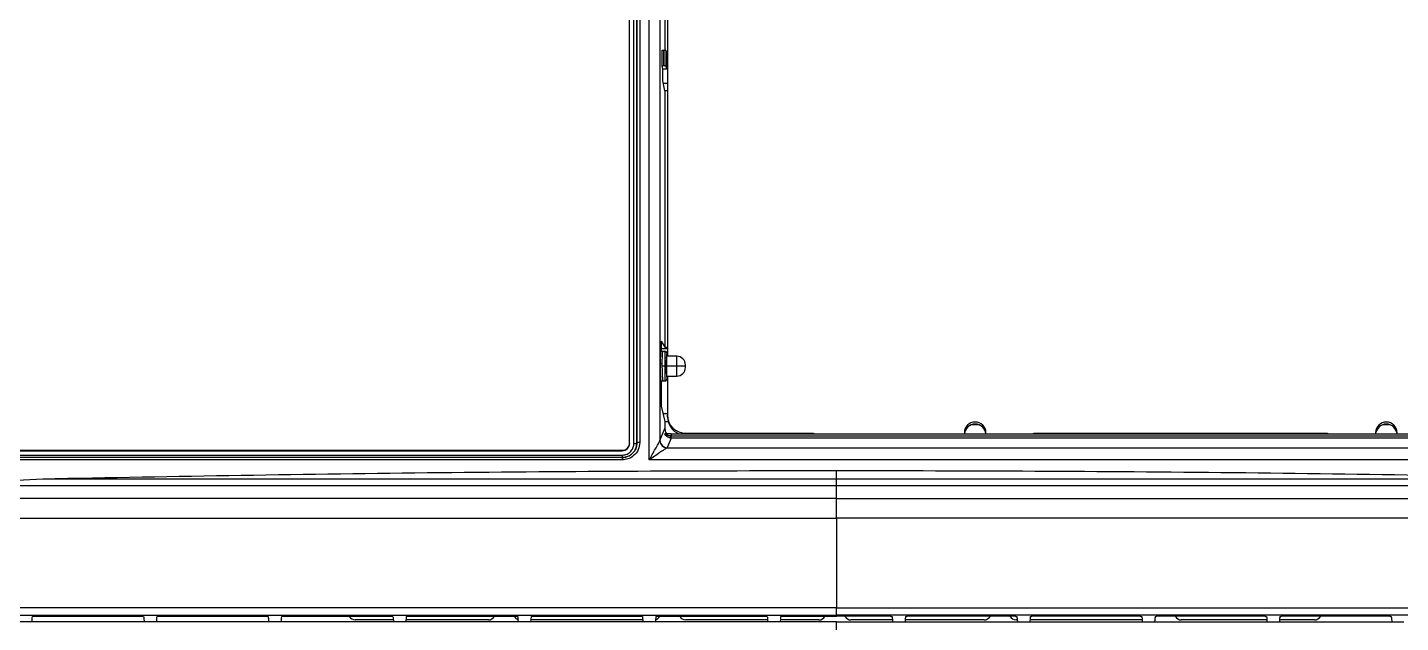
# Model space of a CAD drawing. Header units: millimetres. Extents: x 126 to 938, y 244 to 707.
# Drawn here: x 780.55 to 792.42, y 274.06 to 279.21 of the extents above; entities that cross this region are included whole.
import ezdxf

# ---------------------------------------------------------------- set-up
doc = ezdxf.new("R2010")
doc.units = ezdxf.units.MM

msp = doc.modelspace()

# ---------------------------------------------------------------- linework, layer by layer
at = {"color": 7, "linetype": 'Continuous', "lineweight": 25}
for p, q in [((786.061, 284.393), (786.061, 279.014)), ((786.083, 284.287), (786.083, 276.366)), ((785.926, 275.47), (785.926, 280.002)), ((785.755, 275.616), (785.755, 279.947)), ((785.793, 275.612), (785.793, 279.943)), ((785.819, 275.616), (785.819, 279.948)), ((785.819, 279.947), (785.819, 275.616)), ((785.844, 279.952), (785.844, 275.62)), ((786.018, 279.987), (786.018, 275.638)), ((786.037, 278.879), (786.037, 279.015)), ((786.049, 279.014), (786.049, 278.877)), ((786.049, 279.014), (786.056, 279.014)), ((786.056, 278.877), (786.056, 279.014)), ((786.068, 279.012), (786.068, 278.874)), ((786.068, 279.012), (786.074, 278.998)), ((786.074, 278.998), (786.074, 278.848)), ((786.074, 278.969), (786.083, 278.969)), ((786.074, 278.958), (786.083, 278.958)), ((786.074, 278.957), (786.083, 278.957)), ((786.044, 278.848), (786.037, 278.879)), ((786.044, 278.748), (786.044, 278.848)), ((786.074, 278.848), (786.044, 278.848)), ((786.056, 278.877), (786.049, 278.877)), ((786.068, 278.874), (786.074, 278.848)), ((786.061, 278.663), (786.044, 278.748)), ((786.048, 278.729), (786.083, 278.729)), ((786.061, 278.663), (786.061, 276.446)), ((786.083, 278.663), (786.061, 278.663)), ((786.03, 276.498), (786.061, 276.446)), ((786.03, 276.498), (786.03, 276.418)), ((786.061, 276.446), (786.083, 276.446)), ((786.029, 276.418), (786.03, 276.418)), ((786.03, 276.434), (786.083, 276.434)), ((786.03, 276.434), (786.083, 276.434)), ((786.03, 276.417), (786.03, 276.415)), ((786.065, 276.407), (786.035, 276.407)), ((786.163, 276.366), (786.075, 276.366)), ((786.077, 276.393), (786.077, 276.365)), ((786.163, 276.28), (786.163, 276.366)), ((786.035, 276.302), (786.035, 276.28)), ((786.062, 276.28), (786.035, 276.28)), ((786.062, 276.28), (786.062, 276.302)), ((786.163, 276.28), (786.075, 276.28)), ((786.24, 276.28), (786.163, 276.28)), ((786.163, 276.195), (786.163, 276.28)), ((786.24, 276.28), (786.24, 276.29)), ((786.24, 276.271), (786.24, 276.28)), ((786.03, 276.143), (786.03, 275.935)), ((786.035, 276.153), (786.064, 276.153)), ((786.041, 276.154), (786.041, 276.154)), ((786.064, 276.154), (786.064, 276.155)), ((786.077, 276.196), (786.077, 276.168)), ((786.077, 276.195), (786.163, 276.195)), ((786.083, 276.195), (786.083, 275.857)), ((786.03, 275.935), (786.061, 275.801)), ((786.045, 275.871), (786.083, 275.871)), ((786.083, 275.839), (786.083, 275.857)), ((786.018, 275.638), (786.061, 275.74)), ((786.061, 275.801), (786.061, 275.74)), ((786.061, 275.801), (786.088, 275.801)), ((788.776, 275.774), (788.712, 275.774)), ((792.332, 275.774), (792.268, 275.774)), ((785.755, 275.616), (785.755, 275.611)), ((785.816, 275.591), (785.819, 275.616)), ((785.819, 275.616), (785.817, 275.602)), ((785.819, 275.616), (785.819, 275.616)), ((786.063, 275.696), (786.091, 275.695)), ((786.116, 275.658), (786.081, 275.576)), ((786.116, 275.676), (786.109, 275.677)), ((786.116, 275.695), (786.116, 275.676)), ((786.116, 275.695), (794.928, 275.695)), ((786.116, 275.658), (786.116, 275.676)), ((794.928, 275.676), (786.116, 275.676)), ((794.928, 275.658), (786.116, 275.658)), ((786.242, 275.701), (787.347, 275.701)), ((786.242, 275.701), (786.242, 275.695)), ((787.347, 275.701), (787.347, 275.695)), ((788.651, 275.705), (788.651, 275.695)), ((788.837, 275.695), (788.837, 275.705)), ((789.252, 275.701), (791.792, 275.701)), ((789.252, 275.695), (789.252, 275.701)), ((791.792, 275.701), (791.792, 275.695)), ((792.207, 275.705), (792.207, 275.695)), ((792.393, 275.695), (792.393, 275.705)), ((780.444, 275.553), (785.692, 275.553)), ((780.444, 275.549), (785.692, 275.549)), ((780.444, 275.512), (785.692, 275.512)), ((785.692, 275.491), (780.444, 275.491)), ((785.692, 275.553), (785.692, 275.549)), ((785.692, 275.512), (785.692, 275.491)), ((785.692, 275.491), (785.692, 275.47)), ((785.737, 275.572), (785.737, 275.567)), ((786.08, 275.574), (794.881, 275.574)), ((785.692, 275.47), (780.444, 275.47)), ((794.881, 275.47), (785.926, 275.47)), ((787.544, 275.307), (787.544, 275.379)), ((780.27, 275.286), (780.682, 275.307)), ((787.544, 275.246), (787.544, 275.307)), ((787.544, 275.135), (780.269, 275.135)), ((787.544, 275.135), (787.544, 275.246)), ((787.544, 274.965), (787.544, 275.135)), ((787.544, 275.135), (794.819, 275.135)), ((787.544, 274.965), (787.544, 274.19)), ((787.544, 274.127), (787.544, 274.19)), ((780.584, 274.068), (780.481, 274.068)), ((781.558, 274.068), (780.584, 274.068)), ((780.6, 274.117), (781.54, 274.117)), ((781.662, 274.068), (781.558, 274.068)), ((782.636, 274.068), (781.662, 274.068)), ((781.679, 274.117), (782.618, 274.117)), ((782.74, 274.068), (782.636, 274.068)), ((783.714, 274.068), (782.74, 274.068)), ((782.757, 274.117), (783.696, 274.117)), ((783.712, 274.086), (783.383, 274.086)), ((783.819, 274.068), (783.714, 274.068)), ((784.792, 274.068), (783.819, 274.068)), ((784.535, 274.086), (783.821, 274.086)), ((783.836, 274.117), (784.775, 274.117)), ((784.899, 274.068), (784.792, 274.068)), ((785.871, 274.068), (784.899, 274.068)), ((785.87, 274.086), (784.901, 274.086)), ((784.916, 274.117), (785.854, 274.117)), ((785.978, 274.068), (785.871, 274.068)), ((786.951, 274.068), (785.978, 274.068)), ((785.995, 274.117), (786.933, 274.117)), ((786.949, 274.086), (786.241, 274.086)), ((787.058, 274.068), (786.951, 274.068)), ((787.544, 274.068), (787.058, 274.068)), ((787.393, 274.086), (787.059, 274.086)), ((787.075, 274.117), (787.544, 274.117)), ((787.544, 274.117), (787.544, 274.127)), ((788.013, 274.117), (787.544, 274.117)), ((787.544, 273.948), (787.544, 274.068)), ((787.544, 274.068), (788.03, 274.068)), ((788.028, 274.086), (787.67, 274.086)), ((788.03, 274.068), (788.137, 274.068)), ((788.137, 274.068), (789.11, 274.068)), ((788.822, 274.086), (788.139, 274.086)), ((789.093, 274.117), (788.155, 274.117)), ((789.108, 274.086), (789.098, 274.086)), ((789.11, 274.068), (789.217, 274.068)), ((789.217, 274.068), (790.189, 274.068)), ((790.187, 274.086), (789.218, 274.086)), ((790.172, 274.117), (789.234, 274.117)), ((790.189, 274.068), (790.296, 274.068)), ((790.296, 274.068), (791.269, 274.068)), ((791.252, 274.117), (790.313, 274.117)), ((791.267, 274.086), (790.527, 274.086)), ((791.269, 274.068), (791.374, 274.068)), ((791.374, 274.068), (792.347, 274.068)), ((791.679, 274.086), (791.376, 274.086)), ((792.331, 274.117), (791.392, 274.117)), ((792.347, 274.068), (792.452, 274.068))]:
    msp.add_line(p, q, dxfattribs=at)
at = {"color": 7, "linetype": 'Continuous', "lineweight": 25, "flags": 128}
for points in [[(780.682, 275.307), (782.968, 275.307), (785.255, 275.307), (787.544, 275.307)], [(787.544, 275.307), (789.833, 275.307), (792.12, 275.307), (794.406, 275.307)], [(787.544, 275.135), (785.494, 275.135), (783.445, 275.135), (781.835, 275.135), (780.227, 275.135)], [(787.544, 275.246), (785.118, 275.246), (782.692, 275.246), (780.269, 275.246)], [(794.819, 275.246), (792.396, 275.246), (789.97, 275.246), (787.544, 275.246)], [(787.544, 275.135), (789.594, 275.135), (791.643, 275.135), (793.253, 275.135), (794.861, 275.135)], [(780.219, 274.965), (782.658, 274.965), (785.1, 274.965), (787.544, 274.965)], [(794.869, 274.965), (792.43, 274.965), (789.988, 274.965), (787.544, 274.965)], [(787.544, 274.19), (785.1, 274.19), (782.658, 274.19), (780.219, 274.19)], [(787.544, 274.19), (789.987, 274.19), (792.43, 274.19), (794.869, 274.19)], [(780.223, 274.127), (782.661, 274.127), (785.102, 274.127), (787.544, 274.127)], [(783.824, 274.116), (783.822, 274.089), (783.819, 274.068)], [(784.903, 274.116), (784.901, 274.089), (784.899, 274.068)], [(794.865, 274.127), (792.427, 274.127), (789.986, 274.127), (787.544, 274.127)], [(789.105, 274.116), (789.108, 274.089), (789.11, 274.068)], [(790.185, 274.116), (790.187, 274.089), (790.189, 274.068)]]:
    msp.add_lwpolyline(points, dxfattribs=at)
at = {"color": 7, "linetype": 'Continuous', "lineweight": 25}
for centre, radius, start, end in [((786.163, 276.29), 0.0762, 0.0062, 89.9938), ((786.033, 276.325), 0.0223, 243.9004, 277.3585), ((786.065, 276.282), 0.0209, 62.3329, 98.2979), ((786.163, 276.271), 0.0762, 270.0062, 359.9938), ((786.241, 275.858), 0.158, 180.4441, 270.4338), ((786.24, 275.84), 0.156, 180.2347, 248.0724), ((788.744, 275.704), 0.0934, 0.7049, 179.2951), ((788.744, 275.686), 0.0934, 5.4001, 174.5999), ((792.3, 275.704), 0.0934, 0.7072, 179.2928), ((792.3, 275.686), 0.0934, 5.4001, 174.5999), ((785.693, 275.616), 0.0621, 314.4584, 359.9233), ((785.693, 275.611), 0.0621, 314.4584, 359.9233), ((785.799, 275.653), 0.0418, 261.7378, 297.6401), ((785.838, 275.579), 0.0418, 81.7256, 117.6392), ((786.081, 275.638), 0.0642, 182.2592, 268.9798), ((786.082, 275.639), 0.0637, 181.0903, 269.7614), ((785.921, 275.706), 0.191, 345.5806, 350.9985), ((785.692, 275.617), 0.064, 269.9261, 314.4575), ((785.692, 275.613), 0.064, 269.9261, 314.4575), ((783.383, 274.145), 0.059, 209.7787, 270.003), ((784.535, 274.145), 0.0591, 270.0012, 330.3751), ((784.812, 274.145), 0.0591, 209.7938, 248.0253), ((785.964, 274.145), 0.0591, 285.9956, 330.3748), ((786.241, 274.145), 0.059, 209.7787, 270.003), ((787.393, 274.145), 0.0591, 270.0012, 330.3751), ((787.67, 274.145), 0.0591, 209.7908, 269.9909), ((788.822, 274.145), 0.0591, 270.0012, 330.3751), ((789.098, 274.145), 0.059, 209.7787, 270.003), ((790.527, 274.145), 0.0591, 209.7908, 269.9909), ((791.679, 274.145), 0.0591, 270.0012, 330.3751)]:
    msp.add_arc(centre, radius, start, end, dxfattribs=at)
for points, knots in [([(786.037, 279.015), (786.037, 279.015), (786.039, 279.014), (786.042, 279.014), (786.045, 279.014), (786.048, 279.014), (786.049, 279.014)], [0, 0, 0, 0, 0.113278, 0.391036, 0.68955, 1, 1, 1, 1]), ([(786.056, 279.014), (786.057, 279.014), (786.061, 279.014), (786.064, 279.013), (786.067, 279.013), (786.068, 279.012), (786.068, 279.012)], [0, 0, 0, 0, 0.394675, 0.7457, 0.924296, 1, 1, 1, 1]), ([(786.049, 278.877), (786.048, 278.877), (786.044, 278.877), (786.04, 278.878), (786.038, 278.878), (786.037, 278.879), (786.037, 278.879)], [0, 0, 0, 0, 0.383202, 0.726619, 0.907163, 1, 1, 1, 1]), ([(786.068, 278.874), (786.068, 278.874), (786.067, 278.876), (786.063, 278.876), (786.06, 278.877), (786.057, 278.877), (786.056, 278.877)], [0, 0, 0, 0, 0.1313695, 0.4078582, 0.6990298, 1, 1, 1, 1]), ([(786.023, 276.305), (786.022, 276.324), (786.021, 276.358), (786.029, 276.386), (786.022, 276.419), (786.028, 276.418), (786.029, 276.418)], [0, 0, 0, 0, 0.472687, 0.846267, 0.989276, 1, 1, 1, 1]), ([(786.03, 276.418), (786.03, 276.418), (786.03, 276.418), (786.03, 276.417), (786.03, 276.417)], [0, 0, 0, 0, 0.557869, 1, 1, 1, 1]), ([(786.03, 276.415), (786.031, 276.414), (786.031, 276.413), (786.033, 276.41), (786.035, 276.407), (786.039, 276.404), (786.042, 276.403), (786.043, 276.403)], [0, 0, 0, 0, 0.121246, 0.251816, 0.538175, 0.776676, 1, 1, 1, 1]), ([(786.041, 276.407), (786.041, 276.407), (786.039, 276.405), (786.039, 276.397), (786.037, 276.386), (786.037, 276.369), (786.036, 276.349), (786.035, 276.326), (786.035, 276.31), (786.035, 276.302)], [0, 0, 0, 0, 0.013887, 0.0830296, 0.1928305, 0.3559706, 0.5525505, 0.7709743, 1, 1, 1, 1]), ([(786.062, 276.302), (786.062, 276.318), (786.062, 276.339), (786.063, 276.366), (786.063, 276.387), (786.063, 276.393), (786.063, 276.409), (786.064, 276.407), (786.064, 276.407)], [0, 0, 0, 0, 0.428208, 0.618385, 0.779636, 0.950809, 0.995434, 1, 1, 1, 1]), ([(786.077, 276.394), (786.077, 276.396), (786.076, 276.399), (786.074, 276.402), (786.073, 276.404), (786.072, 276.405), (786.071, 276.405), (786.07, 276.406), (786.068, 276.407), (786.066, 276.407), (786.065, 276.407), (786.064, 276.407)], [0, 0, 0, 0, 0.284731, 0.407876, 0.527988, 0.588707, 0.649719, 0.710444, 0.771113, 0.888693, 1, 1, 1, 1]), ([(786.077, 276.393), (786.077, 276.392), (786.073, 276.385), (786.077, 276.364), (786.074, 276.334), (786.075, 276.312), (786.075, 276.3)], [0, 0, 0, 0, 0.020756, 0.279834, 0.618876, 1, 1, 1, 1]), ([(786.075, 276.28), (786.076, 276.289), (786.076, 276.306), (786.074, 276.331), (786.079, 276.347), (786.072, 276.363), (786.077, 276.365), (786.077, 276.365)], [0, 0, 0, 0, 0.303621, 0.603616, 0.844792, 0.996542, 1, 1, 1, 1]), ([(786.03, 276.143), (786.029, 276.15), (786.025, 276.173), (786.024, 276.212), (786.023, 276.258), (786.023, 276.289), (786.023, 276.305)], [0, 0, 0, 0, 0.139459, 0.429582, 0.717883, 1, 1, 1, 1]), ([(786.035, 276.28), (786.036, 276.266), (786.036, 276.237), (786.038, 276.199), (786.04, 276.174), (786.041, 276.163), (786.042, 276.159), (786.043, 276.156), (786.043, 276.154)], [0, 0, 0, 0, 0.350106, 0.677237, 0.904975, 0.923141, 0.949741, 1, 1, 1, 1]), ([(786.064, 276.155), (786.064, 276.158), (786.064, 276.164), (786.063, 276.179), (786.063, 276.204), (786.062, 276.239), (786.062, 276.266), (786.062, 276.28)], [0, 0, 0, 0, 0.061395, 0.150659, 0.347414, 0.664078, 1, 1, 1, 1]), ([(786.075, 276.3), (786.075, 276.284), (786.075, 276.253), (786.076, 276.213), (786.076, 276.185), (786.077, 276.172), (786.077, 276.168)], [0, 0, 0, 0, 0.363942, 0.713082, 0.906019, 1, 1, 1, 1]), ([(786.077, 276.196), (786.077, 276.2), (786.076, 276.212), (786.076, 276.231), (786.076, 276.256), (786.076, 276.272), (786.075, 276.28)], [0, 0, 0, 0, 0.137166, 0.417742, 0.703884, 1, 1, 1, 1]), ([(786.03, 276.143), (786.03, 276.144), (786.03, 276.146), (786.031, 276.148), (786.033, 276.15), (786.035, 276.152), (786.039, 276.154), (786.042, 276.154), (786.043, 276.154)], [0, 0, 0, 0, 0.1297494, 0.2614926, 0.3964005, 0.5380783, 0.7706664, 1, 1, 1, 1]), ([(786.03, 276.143), (786.03, 276.143), (786.03, 276.143), (786.03, 276.143), (786.03, 276.143)], [0, 0, 0, 0, 0.557869, 1, 1, 1, 1]), ([(786.064, 276.155), (786.065, 276.155), (786.068, 276.156), (786.071, 276.157), (786.073, 276.159), (786.075, 276.161), (786.077, 276.164), (786.077, 276.167), (786.077, 276.168)], [0, 0, 0, 0, 0.1721505, 0.3403761, 0.4970458, 0.6370017, 0.8563217, 1, 1, 1, 1]), ([(786.064, 276.153), (786.065, 276.153), (786.066, 276.154), (786.068, 276.154), (786.071, 276.155), (786.073, 276.157), (786.076, 276.161), (786.077, 276.165), (786.077, 276.167)], [0, 0, 0, 0, 0.108339, 0.222694, 0.341418, 0.463289, 0.718716, 1, 1, 1, 1]), ([(786.061, 275.74), (786.062, 275.734), (786.063, 275.72), (786.07, 275.704), (786.078, 275.697), (786.08, 275.695)], [0, 0, 0, 0, 0.397239, 0.806665, 1, 1, 1, 1]), ([(785.844, 275.62), (785.841, 275.599), (785.836, 275.555), (785.794, 275.504), (785.743, 275.475), (785.708, 275.472), (785.692, 275.47)], [0, 0, 0, 0, 0.2683967, 0.5599865, 0.7882102, 1, 1, 1, 1]), ([(785.692, 275.512), (785.706, 275.513), (785.736, 275.517), (785.77, 275.544), (785.79, 275.578), (785.792, 275.601), (785.793, 275.612)], [0, 0, 0, 0, 0.272141, 0.564873, 0.791249, 1, 1, 1, 1]), ([(785.926, 275.47), (785.943, 275.502), (785.969, 275.547), (785.998, 275.599), (786.011, 275.622), (786.016, 275.632), (786.017, 275.636)], [0, 0, 0, 0, 0.574119, 0.825747, 0.937039, 1, 1, 1, 1]), ([(786.017, 275.636), (786.017, 275.636), (786.018, 275.637), (786.018, 275.638), (786.018, 275.638)], [0, 0, 0, 0, 0.566775, 1, 1, 1, 1]), ([(786.116, 275.695), (786.107, 275.695), (786.095, 275.695), (786.079, 275.695), (786.07, 275.695), (786.064, 275.696), (786.062, 275.696), (786.061, 275.696)], [0, 0, 0, 0, 0.4852779, 0.6898247, 0.859836, 0.9881503, 1, 1, 1, 1]), ([(786.063, 275.688), (786.062, 275.69), (786.061, 275.692), (786.061, 275.697), (786.062, 275.696), (786.063, 275.696)], [0, 0, 0, 0, 0.730551, 0.88045, 1, 1, 1, 1]), ([(786.106, 275.659), (786.102, 275.66), (786.093, 275.662), (786.082, 275.668), (786.071, 275.677), (786.066, 275.684), (786.063, 275.688)], [0, 0, 0, 0, 0.237704, 0.483353, 0.737413, 1, 1, 1, 1]), ([(786.109, 275.677), (786.104, 275.677), (786.093, 275.679), (786.081, 275.682), (786.073, 275.684), (786.068, 275.686), (786.065, 275.687), (786.064, 275.688), (786.063, 275.688)], [0, 0, 0, 0, 0.376986, 0.6734947, 0.7913125, 0.8870147, 0.9575722, 1, 1, 1, 1]), ([(786.116, 275.658), (786.114, 275.658), (786.111, 275.658), (786.107, 275.659), (786.106, 275.659)], [0, 0, 0, 0, 0.560046, 1, 1, 1, 1]), ([(785.817, 275.602), (785.817, 275.598), (785.816, 275.586), (785.807, 275.559), (785.784, 275.525), (785.749, 275.502), (785.717, 275.492), (785.7, 275.491), (785.692, 275.491)], [0, 0, 0, 0, 0.064632, 0.20026, 0.460197, 0.721564, 0.858837, 1, 1, 1, 1]), ([(785.692, 275.491), (785.7, 275.491), (785.717, 275.492), (785.749, 275.503), (785.783, 275.525), (785.807, 275.559), (785.814, 275.583), (785.816, 275.591)], [0, 0, 0, 0, 0.150941, 0.297734, 0.577266, 0.85509, 1, 1, 1, 1]), ([(786.08, 275.574), (786.077, 275.572), (786.069, 275.567), (786.047, 275.554), (785.998, 275.521), (785.956, 275.491), (785.926, 275.47)], [0, 0, 0, 0, 0.054309, 0.160005, 0.412899, 1, 1, 1, 1]), ([(786.081, 275.576), (786.081, 275.575), (786.081, 275.575), (786.08, 275.574), (786.08, 275.574)], [0, 0, 0, 0, 0.52328, 1, 1, 1, 1]), ([(780.682, 275.307), (781.825, 275.328), (784.112, 275.37), (786.4, 275.376), (787.544, 275.379)], [0, 0, 0, 0, 0.49987, 1, 1, 1, 1]), ([(787.544, 275.379), (788.688, 275.376), (790.976, 275.37), (793.263, 275.328), (794.406, 275.307)], [0, 0, 0, 0, 0.50013, 1, 1, 1, 1]), ([(780.589, 274.116), (780.588, 274.107), (780.586, 274.091), (780.585, 274.075), (780.584, 274.068)], [0, 0, 0, 0, 0.560013, 1, 1, 1, 1]), ([(780.6, 274.117), (780.599, 274.117), (780.596, 274.117), (780.593, 274.116), (780.59, 274.116), (780.589, 274.116), (780.589, 274.116), (780.589, 274.116)], [0, 0, 0, 0, 0.372652, 0.701507, 0.894513, 0.965216, 1, 1, 1, 1]), ([(781.553, 274.115), (781.553, 274.116), (781.553, 274.116), (781.551, 274.116), (781.549, 274.116), (781.547, 274.116), (781.544, 274.117), (781.541, 274.117), (781.54, 274.117)], [0, 0, 0, 0, 0.038899, 0.116837, 0.304984, 0.463156, 0.637371, 1, 1, 1, 1]), ([(781.553, 274.115), (781.554, 274.11), (781.555, 274.101), (781.556, 274.089), (781.557, 274.079), (781.558, 274.072), (781.558, 274.068)], [0, 0, 0, 0, 0.3399855, 0.5599945, 0.779991, 1, 1, 1, 1]), ([(781.667, 274.116), (781.666, 274.107), (781.664, 274.091), (781.663, 274.075), (781.662, 274.068)], [0, 0, 0, 0, 0.5599536, 1, 1, 1, 1]), ([(781.679, 274.117), (781.677, 274.117), (781.674, 274.117), (781.671, 274.116), (781.668, 274.116), (781.667, 274.116), (781.667, 274.116), (781.667, 274.116)], [0, 0, 0, 0, 0.372337, 0.700893, 0.893681, 0.965069, 1, 1, 1, 1]), ([(782.631, 274.115), (782.631, 274.116), (782.63, 274.116), (782.629, 274.116), (782.627, 274.116), (782.625, 274.116), (782.622, 274.117), (782.619, 274.117), (782.618, 274.117)], [0, 0, 0, 0, 0.038787, 0.115711, 0.304383, 0.462322, 0.636475, 1, 1, 1, 1]), ([(782.631, 274.115), (782.631, 274.11), (782.632, 274.101), (782.633, 274.089), (782.634, 274.079), (782.635, 274.072), (782.636, 274.068)], [0, 0, 0, 0, 0.340026, 0.559979, 0.779984, 1, 1, 1, 1]), ([(782.745, 274.116), (782.744, 274.107), (782.743, 274.091), (782.741, 274.075), (782.74, 274.068)], [0, 0, 0, 0, 0.559981, 1, 1, 1, 1]), ([(782.757, 274.117), (782.756, 274.117), (782.753, 274.117), (782.749, 274.116), (782.747, 274.116), (782.746, 274.116), (782.745, 274.116), (782.745, 274.116)], [0, 0, 0, 0, 0.370895, 0.7004194, 0.8931629, 0.964754, 1, 1, 1, 1]), ([(783.709, 274.116), (783.709, 274.116), (783.708, 274.116), (783.707, 274.116), (783.705, 274.116), (783.703, 274.116), (783.7, 274.117), (783.697, 274.117), (783.696, 274.117)], [0, 0, 0, 0, 0.037914, 0.1141835, 0.3033762, 0.4610793, 0.6351427, 1, 1, 1, 1]), ([(783.709, 274.116), (783.71, 274.11), (783.71, 274.101), (783.712, 274.089), (783.713, 274.079), (783.713, 274.072), (783.714, 274.068)], [0, 0, 0, 0, 0.340011, 0.559958, 0.779979, 1, 1, 1, 1]), ([(783.836, 274.117), (783.835, 274.117), (783.832, 274.117), (783.828, 274.116), (783.826, 274.116), (783.825, 274.116), (783.824, 274.116), (783.824, 274.116)], [0, 0, 0, 0, 0.3702155, 0.6995033, 0.8920813, 0.9643504, 1, 1, 1, 1]), ([(784.788, 274.116), (784.788, 274.116), (784.787, 274.116), (784.786, 274.116), (784.784, 274.116), (784.782, 274.116), (784.779, 274.117), (784.776, 274.117), (784.775, 274.117)], [0, 0, 0, 0, 0.037792, 0.113012, 0.303178, 0.460192, 0.634646, 1, 1, 1, 1]), ([(784.788, 274.116), (784.788, 274.11), (784.789, 274.101), (784.79, 274.089), (784.791, 274.079), (784.792, 274.072), (784.792, 274.068)], [0, 0, 0, 0, 0.339989, 0.560005, 0.779971, 1, 1, 1, 1]), ([(784.916, 274.117), (784.914, 274.117), (784.911, 274.117), (784.908, 274.116), (784.905, 274.116), (784.904, 274.116), (784.904, 274.116), (784.903, 274.116)], [0, 0, 0, 0, 0.369341, 0.699141, 0.891196, 0.964182, 1, 1, 1, 1]), ([(785.867, 274.116), (785.867, 274.116), (785.866, 274.116), (785.865, 274.116), (785.863, 274.116), (785.861, 274.116), (785.858, 274.117), (785.855, 274.117), (785.854, 274.117)], [0, 0, 0, 0, 0.037159, 0.11225, 0.302529, 0.459294, 0.63369, 1, 1, 1, 1]), ([(785.867, 274.116), (785.867, 274.11), (785.868, 274.101), (785.869, 274.089), (785.87, 274.079), (785.871, 274.072), (785.871, 274.068)], [0, 0, 0, 0, 0.340029, 0.560002, 0.779976, 1, 1, 1, 1]), ([(785.983, 274.116), (785.982, 274.107), (785.98, 274.091), (785.979, 274.075), (785.978, 274.068)], [0, 0, 0, 0, 0.5599925, 1, 1, 1, 1]), ([(785.995, 274.117), (785.994, 274.117), (785.991, 274.117), (785.987, 274.116), (785.985, 274.116), (785.983, 274.116), (785.983, 274.116), (785.983, 274.116)], [0, 0, 0, 0, 0.368302, 0.698429, 0.890373, 0.963513, 1, 1, 1, 1]), ([(786.946, 274.116), (786.946, 274.116), (786.946, 274.116), (786.944, 274.116), (786.942, 274.116), (786.94, 274.116), (786.937, 274.117), (786.935, 274.117), (786.933, 274.117)], [0, 0, 0, 0, 0.037027, 0.111485, 0.301853, 0.458841, 0.633169, 1, 1, 1, 1]), ([(786.946, 274.116), (786.947, 274.11), (786.947, 274.101), (786.949, 274.089), (786.95, 274.079), (786.95, 274.072), (786.951, 274.068)], [0, 0, 0, 0, 0.339994, 0.559975, 0.779956, 1, 1, 1, 1]), ([(787.062, 274.116), (787.062, 274.107), (787.06, 274.091), (787.058, 274.075), (787.058, 274.068)], [0, 0, 0, 0, 0.560007, 1, 1, 1, 1]), ([(787.075, 274.117), (787.073, 274.117), (787.071, 274.117), (787.068, 274.116), (787.066, 274.116), (787.064, 274.116), (787.063, 274.116), (787.063, 274.116), (787.062, 274.116)], [0, 0, 0, 0, 0.3677509, 0.5415043, 0.6982063, 0.8895771, 0.963374, 1, 1, 1, 1]), ([(788.013, 274.117), (788.014, 274.117), (788.017, 274.117), (788.02, 274.116), (788.022, 274.116), (788.024, 274.116), (788.025, 274.116), (788.025, 274.116), (788.026, 274.116)], [0, 0, 0, 0, 0.368074, 0.54176, 0.697936, 0.889233, 0.963001, 1, 1, 1, 1]), ([(788.026, 274.116), (788.026, 274.107), (788.028, 274.091), (788.03, 274.075), (788.03, 274.068)], [0, 0, 0, 0, 0.559995, 1, 1, 1, 1]), ([(788.142, 274.116), (788.141, 274.11), (788.14, 274.101), (788.139, 274.089), (788.138, 274.079), (788.138, 274.072), (788.137, 274.068)], [0, 0, 0, 0, 0.340006, 0.559975, 0.779956, 1, 1, 1, 1]), ([(788.142, 274.116), (788.142, 274.116), (788.142, 274.116), (788.144, 274.116), (788.146, 274.116), (788.148, 274.116), (788.151, 274.117), (788.153, 274.117), (788.155, 274.117)], [0, 0, 0, 0, 0.037027, 0.111035, 0.301858, 0.458846, 0.63271, 1, 1, 1, 1]), ([(789.093, 274.117), (789.094, 274.117), (789.097, 274.117), (789.101, 274.116), (789.103, 274.116), (789.105, 274.116), (789.105, 274.116), (789.105, 274.116)], [0, 0, 0, 0, 0.368743, 0.698842, 0.890771, 0.963905, 1, 1, 1, 1]), ([(789.221, 274.116), (789.221, 274.11), (789.22, 274.101), (789.219, 274.089), (789.218, 274.079), (789.217, 274.072), (789.217, 274.068)], [0, 0, 0, 0, 0.340016, 0.55999, 0.779964, 1, 1, 1, 1]), ([(789.221, 274.116), (789.221, 274.116), (789.222, 274.116), (789.223, 274.116), (789.225, 274.116), (789.227, 274.116), (789.23, 274.117), (789.233, 274.117), (789.234, 274.117)], [0, 0, 0, 0, 0.037545, 0.1121951, 0.3024861, 0.4597165, 0.633667, 1, 1, 1, 1]), ([(790.172, 274.117), (790.174, 274.117), (790.177, 274.117), (790.18, 274.116), (790.183, 274.116), (790.184, 274.116), (790.184, 274.116), (790.185, 274.116)], [0, 0, 0, 0, 0.3693666, 0.6991899, 0.891258, 0.9637857, 1, 1, 1, 1]), ([(790.3, 274.116), (790.3, 274.11), (790.299, 274.101), (790.298, 274.089), (790.297, 274.079), (790.296, 274.072), (790.296, 274.068)], [0, 0, 0, 0, 0.339989, 0.560017, 0.779971, 1, 1, 1, 1]), ([(790.3, 274.116), (790.3, 274.116), (790.301, 274.116), (790.302, 274.116), (790.304, 274.116), (790.306, 274.116), (790.309, 274.117), (790.312, 274.117), (790.313, 274.117)], [0, 0, 0, 0, 0.037411, 0.113067, 0.302772, 0.460226, 0.634218, 1, 1, 1, 1]), ([(791.252, 274.117), (791.253, 274.117), (791.256, 274.117), (791.26, 274.116), (791.262, 274.116), (791.263, 274.116), (791.264, 274.116), (791.264, 274.116)], [0, 0, 0, 0, 0.370389, 0.699831, 0.892499, 0.964334, 1, 1, 1, 1]), ([(791.264, 274.116), (791.265, 274.107), (791.266, 274.091), (791.268, 274.075), (791.269, 274.068)], [0, 0, 0, 0, 0.560011, 1, 1, 1, 1]), ([(791.379, 274.116), (791.378, 274.11), (791.378, 274.101), (791.376, 274.089), (791.375, 274.079), (791.375, 274.072), (791.374, 274.068)], [0, 0, 0, 0, 0.340003, 0.559964, 0.779976, 1, 1, 1, 1]), ([(791.379, 274.116), (791.379, 274.116), (791.38, 274.116), (791.381, 274.116), (791.383, 274.116), (791.385, 274.116), (791.388, 274.117), (791.391, 274.117), (791.392, 274.117)], [0, 0, 0, 0, 0.038294, 0.114569, 0.303775, 0.461489, 0.635565, 1, 1, 1, 1]), ([(792.331, 274.117), (792.332, 274.117), (792.335, 274.117), (792.339, 274.116), (792.341, 274.116), (792.342, 274.116), (792.343, 274.116), (792.343, 274.116)], [0, 0, 0, 0, 0.370928, 0.699995, 0.892756, 0.964353, 1, 1, 1, 1]), ([(792.343, 274.116), (792.344, 274.107), (792.345, 274.091), (792.347, 274.075), (792.347, 274.068)], [0, 0, 0, 0, 0.5599686, 1, 1, 1, 1])]:
    msp.add_open_spline(points, degree=3, knots=knots, dxfattribs=at)

doc.saveas('drawing.dxf')
